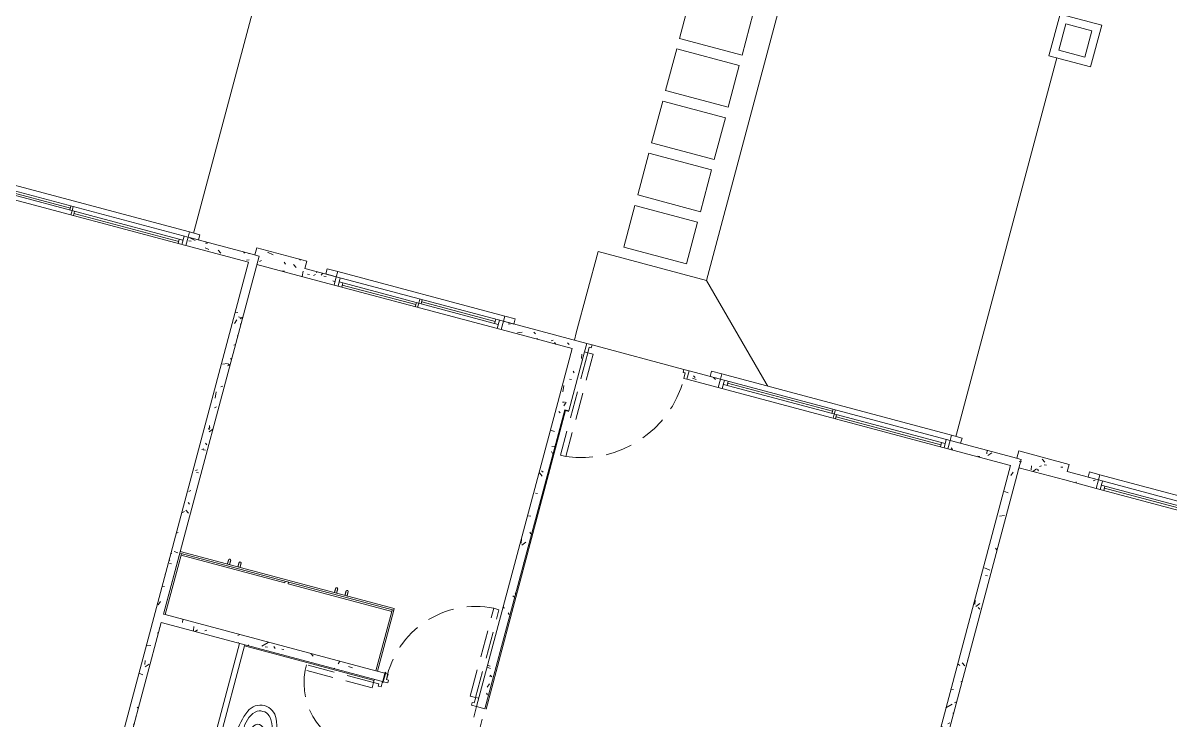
# Model space of a CAD drawing. Header units: metres. Extents: x 689715 to 690980, y 1005284 to 1006835.
# Drawn here: x 690799.91 to 690810.53, y 1005631.98 to 1005638.43 of the extents above; entities that cross this region are included whole.
import ezdxf

# ---------------------------------------------------------------- set-up
doc = ezdxf.new("R2010")
doc.units = ezdxf.units.M
for name, pattern in [('HIDDEN', [0.375, 0.25, -0.125]), ('Overhead', [0.003969, 0.002381, -0.001587]), ('PHANTOM', [2.5, 1.25, -0.25, 0.25, -0.25, 0.25, -0.25])]:
    doc.linetypes.add(name, pattern=pattern)
doc.layers.add('0_HUELLAS CASAS CASTILLA', color=1, linetype='Continuous')
doc.layers.add('0_NUMERO DE LOTE FASE V', color=3, linetype='Continuous')
for name, color, linetype, lineweight in [('Aparatos sanitarios', 8, 'Continuous', 13), ('Líneas ocultas', 7, 'HIDDEN', 13), ('Medium Lines', 10, 'Continuous', 18), ('Modelos genéricos', 7, 'Continuous', 13), ('Muebles de obra', 8, 'Continuous', 13), ('Muros', 7, 'Continuous', 13), ('Overhead', 7, 'Overhead', 13), ('Patrón de corte', 7, 'Continuous', 13), ('Pilares estructurales', 7, 'Continuous', 25), ('Plan Swing', 7, 'HIDDEN', 13), ('Puertas', 7, 'Continuous', 13), ('Suelos', 7, 'Continuous', 9), ('Ventanas', 7, 'Continuous', 13)]:
    doc.layers.add(name, color=color, linetype=linetype, lineweight=lineweight)
pattern_1 = [(50, (0, -2e-10), (0.4377585, -0.0383603), [0.046, -0.503]), (355, (0, -2e-10), (-0.0843952, 0.4580987), [0.037, -0.402]), (100.451, (0.036, -0.003), (0.3526759, 0.4199401), [0.039, -0.427]), (46.184, (0, 0.122), (0.650631, -0.1004215), [0.069, -0.754]), (96.636, (0.054, 0.114), (0.5701916, 0.593871), [0.058, -0.641]), (351.184, (0, 0.122), (0.569722, 0.5936975), [0.055, -0.604]), (21, (0.061, 0.091), (0.3642747, -0.2457802), [0.046, -0.503]), (326, (0.061, 0.091), (0.148277, 0.4415778), [0.037, -0.402]), (71.451, (0.091, 0.071), (0.5120483, 0.1963072), [0.039, -0.427]), (37.5, (0, -2e-10), (0.0073758, 0.20229335), [0.02, -0.377, 0.02, -0.388, -0.404]), (37.5, (0, -2e-10), (0.0073758, 0.20229335), [-0.806, 0.02, -0.384]), (7.5, (0, -2e-10), (0.16005034, 0.2399435), [0.02, -0.213, 0.02, -0.368, -0.154]), (7.5, (0, -2e-10), (0.16005034, 0.2399435), [-0.621, 0.02, -0.134]), (327.5, (-0.136, -2e-10), (0.32541622, -0.01404568), [0.02, -0.132, 0.02, -0.455, -0.631]), (327.5, (-0.136, -2e-10), (0.32541622, -0.01404568), [-0.628, 0.02, -0.611]), (317.5, (-0.197, -2e-10), (0.3554815, 0.0608186), [0.02, -0.178, 0.02, -0.296, -0.448]), (317.5, (-0.197, -2e-10), (0.3554815, 0.0608186), [-0.514, 0.02, -0.428])]

# ---------------------------------------------------------------- blocks, each defined once
blk = doc.blocks.new('M_Opening-Door - 1_20 x 2_21 m-892349-PLANO CLAVE _8 CASAS EN HILERA_ - Dependent 1')
at = {"layer": 'Medium Lines', "color": 53}
for p, q in [((-0.608, 0.04), (-0.608, -0.04)), ((0.592, -0.04), (0.592, 0.04))]:
    blk.add_line(p, q, dxfattribs=at)
at = {"layer": 'Overhead', "color": 253}
for p, q in [((0.592, 0.04), (-0.608, 0.04)), ((-0.608, -0.04), (0.592, -0.04))]:
    blk.add_line(p, q, dxfattribs=at)
blk = doc.blocks.new('Window-Sliding - VENTANA DE 2_20 X 1_20-1540986-PLANO CLAVE _8 CASAS EN HILERA_ - Dependent 1')
at = {"layer": 'Ventanas', "color": 253}
for p, q in [((1.1, 0.04), (-1.1, 0.04)), ((-1.1, 0.04), (-1.1, -0.04)), ((-1.1, 0.04), (1.1, 0.04)), ((-1.062, -0.04), (-1.062, 0.04)), ((-1.062, 0.04), (-1.062, -0.04)), ((1.062, 0), (-1.062, 0)), ((-1.027, 0.04), (-1.027, 0)), ((-0.022, 0.02), (-1.027, 0.02)), ((-0.022, 0.04), (-0.022, 0)), ((0, 0), (0, 0.04)), ((0, 0), (0, -0.04)), ((0.023, -0.04), (0.023, 0)), ((1.027, -0.04), (1.027, 0)), ((1.062, 0.04), (1.062, -0.04)), ((1.1, -0.04), (1.1, 0.04)), ((-1.1, -0.04), (1.1, -0.04)), ((-1.1, -0.04), (1.1, -0.04)), ((-1.1, -0.04), (1.1, -0.04)), ((0.023, -0.02), (1.027, -0.02))]:
    blk.add_line(p, q, dxfattribs=at)
blk = doc.blocks.new('Window-Sliding - VENTANA DE 1_60 X 1_20-1540950-PLANO CLAVE _8 CASAS EN HILERA_ - Dependent 1')
at = {"layer": 'Ventanas', "color": 253}
for p, q in [((-0.8, -0.04), (-0.8, 0.04)), ((-0.8, 0.04), (0.8, 0.04)), ((-0.8, 0.04), (0.8, 0.04)), ((-0.8, 0.04), (0.8, 0.04)), ((-0.762, 0.04), (-0.762, -0.04)), ((-0.762, -0.04), (-0.762, 0.04)), ((0, 0), (0, 0.04)), ((0.023, 0.04), (0.023, 0)), ((0.023, 0.02), (0.727, 0.02)), ((0.727, 0.04), (0.727, 0)), ((0.762, -0.04), (0.762, 0.04)), ((0.8, 0.04), (0.8, -0.04)), ((0.8, -0.04), (-0.8, -0.04)), ((-0.8, -0.04), (0.8, -0.04)), ((0.762, 0), (-0.762, 0)), ((-0.727, -0.04), (-0.727, 0)), ((-0.022, -0.02), (-0.727, -0.02)), ((-0.022, -0.04), (-0.022, 0)), ((0, 0), (0, -0.04))]:
    blk.add_line(p, q, dxfattribs=at)
blk = doc.blocks.new('M_MOLDURA SENCILLA PARA VENTANAS - 2_20x1_20-1429797-PLANO CLAVE _8 CASAS EN HILERA_ - Dependent 1')
at = {"layer": 'Modelos genéricos', "color": 9, "lineweight": 9}
for p, q in [((-0.975, 0.09), (-1.075, 0.09)), ((-1.075, 0.09), (-1.075, 0.04)), ((-1.075, 0.04), (-0.975, 0.04)), ((-0.975, 0.04), (-0.975, 0.09)), ((1.325, 0.09), (1.225, 0.09)), ((1.225, 0.09), (1.225, 0.04)), ((1.225, 0.04), (1.325, 0.04)), ((1.325, 0.04), (1.325, 0.09))]:
    blk.add_line(p, q, dxfattribs=at)
at = {"layer": 'Modelos genéricos', "color": 253}
blk.add_line((-0.975, 0.09), (1.225, 0.09), dxfattribs=at)
blk = doc.blocks.new('M_MOLDURA SENCILLA PARA VENTANAS - 1_20x1_60-V5-PLANO CLAVE _8 CASAS EN HILERA_ - Dependent 1')
at = {"layer": 'Modelos genéricos', "color": 9, "lineweight": 9}
for p, q in [((-0.675, 0.09), (-0.775, 0.09)), ((-0.775, 0.09), (-0.775, 0.04)), ((-0.775, 0.04), (-0.675, 0.04)), ((-0.675, 0.04), (-0.675, 0.09)), ((1.025, 0.09), (0.925, 0.09)), ((0.925, 0.09), (0.925, 0.04)), ((0.925, 0.04), (1.025, 0.04)), ((1.025, 0.04), (1.025, 0.09))]:
    blk.add_line(p, q, dxfattribs=at)
at = {"layer": 'Modelos genéricos', "color": 253}
blk.add_line((-0.675, 0.09), (0.925, 0.09), dxfattribs=at)
blk = doc.blocks.new('M_SINGLE DOOR_PRINCIPAL - _98 x 2_18-1543017-PLANO CLAVE _8 CASAS EN HILERA_ - Dependent 1')
at = {"layer": 'Plan Swing', "color": 253}
for p, q in [((0.409, 0.04), (0.409, 1.02)), ((0.46, 1.02), (0.409, 1.02)), ((0.46, 0.04), (0.46, 1.02)), ((0.46, 0.04), (0.409, 0.04))]:
    blk.add_line(p, q, dxfattribs=at)
blk.add_arc((0.52, 0.0448), 0.98149, 96.493646, 180, dxfattribs=at)
at = {"layer": 'Puertas', "color": 9, "lineweight": 9}
for p, q in [((-0.46, 0.04), (-0.49, 0.04)), ((-0.46, -0.01225), (-0.46, 0.04)), ((0.49, 0.04), (0.46, 0.04)), ((0.46, 0.04), (0.46, -0.01225)), ((-0.49, -0.04), (-0.44, -0.04)), ((-0.44, -0.01225), (-0.46, -0.01225)), ((-0.44, -0.04), (-0.44, -0.01225)), ((0.46, -0.01225), (0.44, -0.01225)), ((0.44, -0.01225), (0.44, -0.04)), ((0.44, -0.04), (0.49, -0.04))]:
    blk.add_line(p, q, dxfattribs=at)
at = {"layer": 'Puertas', "color": 253}
for p, q in [((-0.46, -0.01225), (-0.46, -0.011)), ((-0.455, -0.011), (-0.46, -0.011)), ((-0.455, -0.011), (-0.46, -0.011)), ((-0.46, -0.01225), (-0.455, -0.01225)), ((-0.455, -0.011), (-0.455, -0.01225)), ((-0.455, -0.011), (-0.455, -0.01225))]:
    blk.add_line(p, q, dxfattribs=at)
blk = doc.blocks.new('PV_PUERTA SENCILLA - _70 x 2_18-1542281-PLANO CLAVE _8 CASAS EN HILERA_ - Dependent 1')
at = {"layer": 'Líneas ocultas', "color": 253}
for p, q in [((0.268, 0.04), (0.268, 0.68)), ((0.319, 0.68), (0.268, 0.68)), ((0.319, 0.04), (0.319, 0.68)), ((0.319, 0.04), (0.268, 0.04))]:
    blk.add_line(p, q, dxfattribs=at)
blk.add_arc((0.319, 0.04), 0.642, 94.5561, 184.5561, dxfattribs=at)
at = {"layer": 'Puertas', "color": 253}
for p, q in [((-0.35, -0.05), (-0.35, 0.05)), ((-0.345, 0.05), (-0.35, 0.05)), ((-0.345, 0.05), (-0.345, -0.05)), ((-0.35, -0.05), (-0.345, -0.05))]:
    blk.add_line(p, q, dxfattribs=at)
at = {"layer": 'Puertas', "color": 9, "lineweight": 9}
for p, q in [((-0.32, 0.04), (-0.345, 0.04)), ((-0.32, -0.012), (-0.32, 0.04)), ((0.35, 0.04), (0.32, 0.04)), ((0.32, 0.04), (0.32, -0.012)), ((-0.345, -0.04), (-0.3, -0.04)), ((-0.3, -0.012), (-0.32, -0.012)), ((-0.3, -0.04), (-0.3, -0.012)), ((0.32, -0.012), (0.3, -0.012)), ((0.3, -0.012), (0.3, -0.04)), ((0.3, -0.04), (0.35, -0.04))]:
    blk.add_line(p, q, dxfattribs=at)
blk = doc.blocks.new('PV_PUERTA SENCILLA - _90 x 2_17-1542279-PLANO CLAVE _8 CASAS EN HILERA_ - Dependent 1')
at = {"layer": 'Líneas ocultas', "color": 253}
for p, q in [((0.368, 0.04), (0.368, 0.88)), ((0.419, 0.88), (0.368, 0.88)), ((0.419, 0.04), (0.419, 0.88)), ((0.419, 0.04), (0.368, 0.04))]:
    blk.add_line(p, q, dxfattribs=at)
blk.add_arc((0.419, 0.04), 0.842, 93.4744, 183.4744, dxfattribs=at)
at = {"layer": 'Puertas', "color": 253}
for p, q in [((-0.45, -0.05), (-0.45, 0.05)), ((-0.445, 0.05), (-0.45, 0.05)), ((-0.445, 0.05), (-0.445, -0.05)), ((-0.45, -0.05), (-0.445, -0.05))]:
    blk.add_line(p, q, dxfattribs=at)
at = {"layer": 'Puertas', "color": 9, "lineweight": 9}
for p, q in [((-0.42, 0.04), (-0.445, 0.04)), ((-0.42, -0.012), (-0.42, 0.04)), ((0.45, 0.04), (0.42, 0.04)), ((0.42, 0.04), (0.42, -0.012)), ((-0.445, -0.04), (-0.4, -0.04)), ((-0.4, -0.012), (-0.42, -0.012)), ((-0.4, -0.04), (-0.4, -0.012)), ((0.42, -0.012), (0.4, -0.012)), ((0.4, -0.012), (0.4, -0.04)), ((0.4, -0.04), (0.45, -0.04))]:
    blk.add_line(p, q, dxfattribs=at)
blk = doc.blocks.new('PV_CLOSET - CLOSET DE 2_05-1883165-PLANO CLAVE _8 CASAS EN HILERA_ - Dependent 1')
at = {"layer": 'Muebles de obra'}
for p, q in [((-1.025, 0.6), (1.025, 0.6)), ((-1.025, 0.585), (-1.025, 0.6)), ((-1.025, 0), (-1.025, 0.585)), ((1.025, 0.585), (-1.025, 0.585)), ((-1.009, 0.585), (-1.009, 0.569)), ((-0.016, 0.569), (-1.009, 0.569)), ((-1.009, 0.569), (-1.009, 0)), ((-0.016, 0.569), (-0.016, 0.585)), ((0.016, 0.569), (0.016, 0.585)), ((1.009, 0.569), (0.016, 0.569)), ((1.009, 0.585), (1.009, 0.569)), ((1.009, 0), (1.009, 0.569)), ((1.025, 0.6), (1.025, 0.585)), ((1.025, 0.585), (1.025, 0)), ((-1.009, 0), (1.009, 0))]:
    blk.add_line(p, q, dxfattribs=at)
at = {"layer": 'Muebles de obra', "flags": 128}
for points in [[(-0.573, 0.64), (-0.573, 0.64), (-0.572, 0.641), (-0.572, 0.641), (-0.572, 0.642), (-0.572, 0.642), (-0.572, 0.642), (-0.572, 0.643), (-0.572, 0.643), (-0.572, 0.644), (-0.572, 0.644), (-0.572, 0.644), (-0.571, 0.645), (-0.571, 0.645), (-0.571, 0.645), (-0.571, 0.646), (-0.571, 0.646), (-0.57, 0.646), (-0.57, 0.647), (-0.57, 0.647), (-0.569, 0.647), (-0.569, 0.647)], [(-0.573, 0.64), (-0.573, 0.64), (-0.573, 0.64), (-0.573, 0.64), (-0.573, 0.639), (-0.573, 0.639), (-0.573, 0.639), (-0.573, 0.638), (-0.573, 0.638), (-0.573, 0.637), (-0.573, 0.637), (-0.573, 0.636), (-0.573, 0.635), (-0.573, 0.635), (-0.573, 0.634), (-0.573, 0.633), (-0.573, 0.632), (-0.573, 0.631), (-0.573, 0.63), (-0.573, 0.629), (-0.573, 0.628), (-0.573, 0.627), (-0.573, 0.625), (-0.573, 0.624), (-0.573, 0.623), (-0.573, 0.622), (-0.573, 0.62), (-0.573, 0.619), (-0.573, 0.617), (-0.573, 0.616), (-0.573, 0.614), (-0.573, 0.613), (-0.573, 0.611), (-0.573, 0.61), (-0.573, 0.608), (-0.573, 0.607), (-0.573, 0.605), (-0.573, 0.604), (-0.573, 0.602), (-0.573, 0.6), (-0.573, 0.6)], [(-0.573, 0.636), (-0.573, 0.637), (-0.573, 0.637), (-0.573, 0.638), (-0.573, 0.638), (-0.573, 0.639), (-0.573, 0.639), (-0.573, 0.639), (-0.573, 0.64), (-0.573, 0.64), (-0.573, 0.64), (-0.573, 0.64)], [(-0.568, 0.649), (-0.567, 0.649), (-0.567, 0.649), (-0.566, 0.649), (-0.566, 0.649), (-0.566, 0.649), (-0.565, 0.65), (-0.565, 0.65), (-0.565, 0.65), (-0.564, 0.65), (-0.564, 0.65), (-0.563, 0.65), (-0.563, 0.65), (-0.563, 0.65), (-0.562, 0.65), (-0.562, 0.65), (-0.561, 0.65), (-0.561, 0.65), (-0.561, 0.65), (-0.56, 0.65), (-0.56, 0.65), (-0.559, 0.65), (-0.559, 0.649), (-0.559, 0.649), (-0.558, 0.649), (-0.558, 0.649), (-0.558, 0.649), (-0.557, 0.649), (-0.557, 0.648), (-0.557, 0.648), (-0.556, 0.648), (-0.556, 0.648), (-0.556, 0.647), (-0.555, 0.647), (-0.555, 0.647), (-0.555, 0.646), (-0.555, 0.646), (-0.554, 0.646), (-0.554, 0.645), (-0.554, 0.645), (-0.554, 0.645), (-0.554, 0.644), (-0.553, 0.644), (-0.553, 0.644), (-0.553, 0.643), (-0.553, 0.643), (-0.553, 0.643), (-0.553, 0.642), (-0.553, 0.642), (-0.553, 0.641), (-0.553, 0.641), (-0.553, 0.641), (-0.553, 0.64), (-0.553, 0.64)], [(-0.553, 0.6), (-0.553, 0.602), (-0.553, 0.603), (-0.553, 0.605), (-0.553, 0.606), (-0.553, 0.608), (-0.553, 0.61), (-0.553, 0.611), (-0.553, 0.613), (-0.553, 0.614), (-0.553, 0.616), (-0.553, 0.617), (-0.553, 0.618), (-0.553, 0.62), (-0.553, 0.621), (-0.553, 0.623), (-0.553, 0.624), (-0.553, 0.625), (-0.553, 0.626), (-0.553, 0.628), (-0.553, 0.629), (-0.553, 0.63), (-0.553, 0.631), (-0.553, 0.632), (-0.553, 0.633), (-0.553, 0.634), (-0.553, 0.634), (-0.553, 0.635), (-0.553, 0.636), (-0.553, 0.637), (-0.553, 0.637), (-0.553, 0.638), (-0.553, 0.638), (-0.553, 0.639), (-0.553, 0.639), (-0.553, 0.639), (-0.553, 0.64), (-0.553, 0.64), (-0.553, 0.64), (-0.553, 0.64)], [(-0.553, 0.64), (-0.553, 0.64), (-0.553, 0.64), (-0.553, 0.64), (-0.553, 0.639), (-0.553, 0.639), (-0.553, 0.639), (-0.553, 0.638), (-0.553, 0.638)], [(-0.473, 0.64), (-0.473, 0.64), (-0.472, 0.641), (-0.472, 0.641), (-0.472, 0.642), (-0.472, 0.642), (-0.472, 0.642), (-0.472, 0.643), (-0.472, 0.643), (-0.472, 0.644), (-0.472, 0.644), (-0.472, 0.644), (-0.471, 0.645), (-0.471, 0.645), (-0.471, 0.645), (-0.471, 0.646), (-0.471, 0.646), (-0.47, 0.646), (-0.47, 0.647), (-0.47, 0.647), (-0.469, 0.647), (-0.469, 0.647), (-0.469, 0.648), (-0.469, 0.648), (-0.468, 0.648), (-0.468, 0.648), (-0.468, 0.649), (-0.467, 0.649), (-0.467, 0.649), (-0.466, 0.649), (-0.466, 0.649), (-0.466, 0.649), (-0.465, 0.65), (-0.465, 0.65), (-0.465, 0.65), (-0.464, 0.65), (-0.464, 0.65), (-0.463, 0.65), (-0.463, 0.65), (-0.463, 0.65), (-0.462, 0.65), (-0.462, 0.65), (-0.461, 0.65), (-0.461, 0.65), (-0.461, 0.65), (-0.46, 0.65), (-0.46, 0.65), (-0.459, 0.65), (-0.459, 0.649), (-0.459, 0.649), (-0.458, 0.649), (-0.458, 0.649), (-0.458, 0.649)], [(-0.473, 0.64), (-0.473, 0.64), (-0.473, 0.64), (-0.473, 0.64), (-0.473, 0.639), (-0.473, 0.639), (-0.473, 0.639), (-0.473, 0.638), (-0.473, 0.638), (-0.473, 0.637), (-0.473, 0.637), (-0.473, 0.636), (-0.473, 0.635), (-0.473, 0.635), (-0.473, 0.634), (-0.473, 0.633), (-0.473, 0.632), (-0.473, 0.631), (-0.473, 0.63), (-0.473, 0.629), (-0.473, 0.628), (-0.473, 0.627), (-0.473, 0.625), (-0.473, 0.624), (-0.473, 0.623), (-0.473, 0.622), (-0.473, 0.62), (-0.473, 0.619), (-0.473, 0.617), (-0.473, 0.616), (-0.473, 0.614), (-0.473, 0.613), (-0.473, 0.611), (-0.473, 0.61), (-0.473, 0.608), (-0.473, 0.607), (-0.473, 0.605), (-0.473, 0.604), (-0.473, 0.602), (-0.473, 0.6), (-0.473, 0.6)], [(-0.473, 0.638), (-0.473, 0.639), (-0.473, 0.639), (-0.473, 0.639), (-0.473, 0.64), (-0.473, 0.64), (-0.473, 0.64), (-0.473, 0.64)], [(-0.456, 0.648), (-0.456, 0.647), (-0.455, 0.647), (-0.455, 0.647), (-0.455, 0.646), (-0.455, 0.646), (-0.454, 0.646), (-0.454, 0.645), (-0.454, 0.645), (-0.454, 0.645), (-0.454, 0.644), (-0.453, 0.644), (-0.453, 0.644), (-0.453, 0.643), (-0.453, 0.643), (-0.453, 0.643), (-0.453, 0.642), (-0.453, 0.642), (-0.453, 0.641), (-0.453, 0.641), (-0.453, 0.641), (-0.453, 0.64), (-0.453, 0.64)], [(-0.453, 0.6), (-0.453, 0.602), (-0.453, 0.603), (-0.453, 0.605), (-0.453, 0.606), (-0.453, 0.608), (-0.453, 0.61), (-0.453, 0.611), (-0.453, 0.613), (-0.453, 0.614), (-0.453, 0.616), (-0.453, 0.617), (-0.453, 0.618), (-0.453, 0.62), (-0.453, 0.621), (-0.453, 0.623), (-0.453, 0.624), (-0.453, 0.625), (-0.453, 0.626), (-0.453, 0.628), (-0.453, 0.629), (-0.453, 0.63), (-0.453, 0.631), (-0.453, 0.632), (-0.453, 0.633), (-0.453, 0.634), (-0.453, 0.634), (-0.453, 0.635), (-0.453, 0.636), (-0.453, 0.637), (-0.453, 0.637), (-0.453, 0.638), (-0.453, 0.638), (-0.453, 0.639), (-0.453, 0.639), (-0.453, 0.639), (-0.453, 0.64), (-0.453, 0.64), (-0.453, 0.64), (-0.453, 0.64)], [(-0.453, 0.64), (-0.453, 0.64), (-0.453, 0.64), (-0.453, 0.64), (-0.453, 0.639), (-0.453, 0.639), (-0.453, 0.639), (-0.453, 0.638), (-0.453, 0.638), (-0.453, 0.637), (-0.453, 0.637), (-0.453, 0.636)], [(0.452, 0.64), (0.452, 0.64), (0.453, 0.641), (0.453, 0.641), (0.453, 0.642), (0.453, 0.642), (0.453, 0.642), (0.453, 0.643), (0.453, 0.643), (0.453, 0.644), (0.453, 0.644), (0.453, 0.644), (0.454, 0.645), (0.454, 0.645), (0.454, 0.645), (0.454, 0.646), (0.454, 0.646), (0.455, 0.646), (0.455, 0.647), (0.455, 0.647), (0.456, 0.647), (0.456, 0.647), (0.456, 0.648), (0.456, 0.648), (0.457, 0.648), (0.457, 0.648), (0.457, 0.649), (0.458, 0.649), (0.458, 0.649), (0.459, 0.649), (0.459, 0.649), (0.459, 0.649), (0.46, 0.65), (0.46, 0.65), (0.46, 0.65), (0.461, 0.65), (0.461, 0.65), (0.462, 0.65), (0.462, 0.65), (0.462, 0.65), (0.463, 0.65), (0.463, 0.65), (0.464, 0.65), (0.464, 0.65), (0.464, 0.65), (0.465, 0.65), (0.465, 0.65), (0.466, 0.65), (0.466, 0.649), (0.466, 0.649), (0.467, 0.649), (0.467, 0.649), (0.467, 0.649)], [(0.452, 0.64), (0.452, 0.64), (0.452, 0.64), (0.452, 0.64), (0.452, 0.639), (0.452, 0.639), (0.452, 0.639), (0.452, 0.638), (0.452, 0.638), (0.452, 0.637), (0.452, 0.637), (0.452, 0.636), (0.452, 0.635), (0.452, 0.635), (0.452, 0.634), (0.452, 0.633), (0.452, 0.632), (0.452, 0.631), (0.452, 0.63), (0.452, 0.629), (0.452, 0.628), (0.452, 0.627), (0.452, 0.625), (0.452, 0.624), (0.452, 0.623), (0.452, 0.622), (0.452, 0.62), (0.452, 0.619), (0.452, 0.617), (0.452, 0.616), (0.452, 0.614), (0.452, 0.613), (0.452, 0.611), (0.452, 0.61), (0.452, 0.608), (0.452, 0.607), (0.452, 0.605), (0.452, 0.604), (0.452, 0.602), (0.452, 0.6), (0.452, 0.6)], [(0.452, 0.638), (0.452, 0.639), (0.452, 0.639), (0.452, 0.639), (0.452, 0.64), (0.452, 0.64), (0.452, 0.64), (0.452, 0.64)], [(0.469, 0.648), (0.469, 0.647), (0.47, 0.647), (0.47, 0.647), (0.47, 0.646), (0.47, 0.646), (0.471, 0.646), (0.471, 0.645), (0.471, 0.645), (0.471, 0.645), (0.471, 0.644), (0.472, 0.644), (0.472, 0.644), (0.472, 0.643), (0.472, 0.643), (0.472, 0.643), (0.472, 0.642), (0.472, 0.642), (0.472, 0.641), (0.472, 0.641), (0.472, 0.641), (0.472, 0.64), (0.472, 0.64)], [(0.472, 0.6), (0.472, 0.602), (0.472, 0.603), (0.472, 0.605), (0.472, 0.606), (0.472, 0.608), (0.472, 0.61), (0.472, 0.611), (0.472, 0.613), (0.472, 0.614), (0.472, 0.616), (0.472, 0.617), (0.472, 0.618), (0.472, 0.62), (0.472, 0.621), (0.472, 0.623), (0.472, 0.624), (0.472, 0.625), (0.472, 0.626), (0.472, 0.628), (0.472, 0.629), (0.472, 0.63), (0.472, 0.631), (0.472, 0.632), (0.472, 0.633), (0.472, 0.634), (0.472, 0.634), (0.472, 0.635), (0.472, 0.636), (0.472, 0.637), (0.472, 0.637), (0.472, 0.638), (0.472, 0.638), (0.472, 0.639), (0.472, 0.639), (0.472, 0.639), (0.472, 0.64), (0.472, 0.64), (0.472, 0.64), (0.472, 0.64)], [(0.472, 0.64), (0.472, 0.64), (0.472, 0.64), (0.472, 0.64), (0.472, 0.639), (0.472, 0.639), (0.472, 0.639), (0.472, 0.638), (0.472, 0.638), (0.472, 0.637), (0.472, 0.637), (0.472, 0.636)], [(0.552, 0.64), (0.552, 0.64), (0.553, 0.641), (0.553, 0.641), (0.553, 0.642), (0.553, 0.642), (0.553, 0.642), (0.553, 0.643), (0.553, 0.643), (0.553, 0.644), (0.553, 0.644), (0.553, 0.644), (0.554, 0.645), (0.554, 0.645), (0.554, 0.645), (0.554, 0.646), (0.554, 0.646), (0.555, 0.646), (0.555, 0.647), (0.555, 0.647), (0.556, 0.647), (0.556, 0.647)], [(0.552, 0.64), (0.552, 0.64), (0.552, 0.64), (0.552, 0.64), (0.552, 0.639), (0.552, 0.639), (0.552, 0.639), (0.552, 0.638), (0.552, 0.638), (0.552, 0.637), (0.552, 0.637), (0.552, 0.636), (0.552, 0.635), (0.552, 0.635), (0.552, 0.634), (0.552, 0.633), (0.552, 0.632), (0.552, 0.631), (0.552, 0.63), (0.552, 0.629), (0.552, 0.628), (0.552, 0.627), (0.552, 0.625), (0.552, 0.624), (0.552, 0.623), (0.552, 0.622), (0.552, 0.62), (0.552, 0.619), (0.552, 0.617), (0.552, 0.616), (0.552, 0.614), (0.552, 0.613), (0.552, 0.611), (0.552, 0.61), (0.552, 0.608), (0.552, 0.607), (0.552, 0.605), (0.552, 0.604), (0.552, 0.602), (0.552, 0.6), (0.552, 0.6)], [(0.552, 0.636), (0.552, 0.637), (0.552, 0.637), (0.552, 0.638), (0.552, 0.638), (0.552, 0.639), (0.552, 0.639), (0.552, 0.639), (0.552, 0.64), (0.552, 0.64), (0.552, 0.64), (0.552, 0.64)], [(0.557, 0.649), (0.558, 0.649), (0.558, 0.649), (0.559, 0.649), (0.559, 0.649), (0.559, 0.649), (0.56, 0.65), (0.56, 0.65), (0.56, 0.65), (0.561, 0.65), (0.561, 0.65), (0.562, 0.65), (0.562, 0.65), (0.562, 0.65), (0.563, 0.65), (0.563, 0.65), (0.564, 0.65), (0.564, 0.65), (0.564, 0.65), (0.565, 0.65), (0.565, 0.65), (0.566, 0.65), (0.566, 0.649), (0.566, 0.649), (0.567, 0.649), (0.567, 0.649), (0.567, 0.649), (0.568, 0.649), (0.568, 0.648), (0.568, 0.648), (0.569, 0.648), (0.569, 0.648), (0.569, 0.647), (0.57, 0.647), (0.57, 0.647), (0.57, 0.646), (0.57, 0.646), (0.571, 0.646), (0.571, 0.645), (0.571, 0.645), (0.571, 0.645), (0.571, 0.644), (0.572, 0.644), (0.572, 0.644), (0.572, 0.643), (0.572, 0.643), (0.572, 0.643), (0.572, 0.642), (0.572, 0.642), (0.572, 0.641), (0.572, 0.641), (0.572, 0.641), (0.572, 0.64), (0.572, 0.64)], [(0.572, 0.6), (0.572, 0.602), (0.572, 0.603), (0.572, 0.605), (0.572, 0.606), (0.572, 0.608), (0.572, 0.61), (0.572, 0.611), (0.572, 0.613), (0.572, 0.614), (0.572, 0.616), (0.572, 0.617), (0.572, 0.618), (0.572, 0.62), (0.572, 0.621), (0.572, 0.623), (0.572, 0.624), (0.572, 0.625), (0.572, 0.626), (0.572, 0.628), (0.572, 0.629), (0.572, 0.63), (0.572, 0.631), (0.572, 0.632), (0.572, 0.633), (0.572, 0.634), (0.572, 0.634), (0.572, 0.635), (0.572, 0.636), (0.572, 0.637), (0.572, 0.637), (0.572, 0.638), (0.572, 0.638), (0.572, 0.639), (0.572, 0.639), (0.572, 0.639), (0.572, 0.64), (0.572, 0.64), (0.572, 0.64), (0.572, 0.64)], [(0.572, 0.64), (0.572, 0.64), (0.572, 0.64), (0.572, 0.64), (0.572, 0.639), (0.572, 0.639), (0.572, 0.639), (0.572, 0.638), (0.572, 0.638)]]:
    blk.add_lwpolyline(points, dxfattribs=at)
blk = doc.blocks.new('M_Concrete-Rectangular-Column - _25x_25-V7-PLANO CLAVE _8 CASAS EN HILERA_ - Dependent 1')
at = {"layer": 'Pilares estructurales', "lineweight": 13}
h = blk.add_hatch(dxfattribs=at)
h.set_pattern_fill('CONCRETE', color=256, style=0, pattern_type=2)
h.set_pattern_definition([(50, (-7.957, -75.643), (1.45702, -0.127348), [0.152, -1.676]), (355, (-7.957, -75.643), (-0.281865, 1.528382), [0.122, -1.341]), (100.451, (-7.835, -75.653), (1.175465, 1.400456), [0.13, -1.425]), (46.184, (-7.957, -75.236), (2.16904, -0.336383), [0.229, -2.515]), (96.636, (-7.776, -75.264), (1.898945, 1.97971), [0.194, -2.137]), (351.184, (-7.957, -75.236), (1.898795, 1.97937), [0.183, -2.012]), (21, (-7.754, -75.338), (1.212599, -0.817759), [0.152, -1.676]), (326, (-7.754, -75.338), (0.49445, 1.473404), [0.122, -1.341]), (71.451, (-7.653, -75.406), (1.70704, 0.65499), [0.13, -1.425]), (37.5, (-7.957, -75.643), (0.024162, 0.6765066), [0.067, -1.258, 0.067, -1.294, -1.346]), (37.5, (-7.957, -75.643), (0.024162, 0.6765066), [-2.686, 0.067, -1.279]), (7.5, (-7.957, -75.643), (0.534936, 0.801682), [0.067, -0.709, 0.067, -1.227, -0.513]), (7.5, (-7.957, -75.643), (0.534936, 0.801682), [-2.071, 0.067, -0.446]), (327.5, (-8.41, -75.643), (1.0842356, -0.0457194), [0.067, -0.441, 0.067, -1.518, -2.103]), (327.5, (-8.41, -75.643), (1.0842356, -0.0457194), [-2.093, 0.067, -2.036]), (317.5, (-8.613, -75.643), (1.185122, 0.203916), [0.067, -0.593, 0.067, -0.986, -1.494]), (317.5, (-8.613, -75.643), (1.185122, 0.203916), [-1.713, 0.067, -1.426])])
h.paths.add_polyline_path([(0.125, -0.125), (0.125, 0.125), (-0.125, 0.125), (-0.125, -0.125)], flags=0)
blk = doc.blocks.new('MOLDURA COLUMNA - 0_40x_40-1533038-PLANO CLAVE _8 CASAS EN HILERA_ - Dependent 1')
at = {"layer": 'Modelos genéricos', "color": 253}
for p, q in [((0.2, 0.2), (-0.2, 0.2)), ((-0.2, 0.2), (-0.2, -0.2)), ((-0.125, -0.125), (-0.125, 0.125)), ((-0.125, 0.125), (0.125, 0.125)), ((0.125, 0.125), (0.125, -0.125)), ((0.2, -0.2), (0.2, 0.2)), ((-0.2, -0.2), (0.2, -0.2)), ((0.125, -0.125), (-0.125, -0.125))]:
    blk.add_line(p, q, dxfattribs=at)
blk = doc.blocks.new('INODORO - CORONA SENSACION-1889802-PLANO CLAVE _8 CASAS EN HILERA_ - Dependent 1')
at = {"layer": 'Aparatos sanitarios', "color": 254}
for p, q in [((0.082, 0.491), (0.094, 0.478)), ((0.094, 0.478), (0.156, 0.478)), ((0.156, 0.478), (0.168, 0.491)), ((0.284, 0.16), (0.269, 0.16)), ((0.269, 0.16), (0.269, 0.06)), ((0.284, 0.06), (0.284, 0.16)), ((-0.022, 0.06), (-0.022, 0.069)), ((-0.022, 0.06), (-0.022, 0.069)), ((0.272, 0.069), (0.272, 0.06)), ((0.272, 0.069), (0.272, 0.06))]:
    blk.add_line(p, q, dxfattribs=at)
for centre, radius, start, end in [((0.126, 0.613), 0.15, 90.5311, 156.2031), ((0.126, 0.613), 0.15, 90.5311, 156.2031), ((0.124, 0.613), 0.15, 23.7969, 89.4689), ((0.124, 0.613), 0.15, 23.7969, 89.4689), ((0.5, 0.448), 0.558, 156.2031, 204.606), ((0.5, 0.448), 0.558, 156.2031, 204.6455), ((0.216, 0.53), 0.22, 135.6026, 189.0939), ((0.117, 0.627), 0.0816, 84.1645, 135.6026), ((0.133, 0.627), 0.0816, 44.3974, 95.8355), ((0.034, 0.53), 0.22, 350.9061, 44.3974), ((-0.25, 0.448), 0.558, 335.3545, 23.7969), ((-0.25, 0.448), 0.558, 335.394, 23.7969), ((0.117, 0.526), 0.05, 162.8135, 225), ((0.125, 0.524), 0.0581, 17.1829, 162.8135), ((0.133, 0.526), 0.05, 315, 17.1829), ((0.125, 0.516), 0.128, 189.0939, 270.0015), ((0.125, 0.516), 0.128, 269.9985, 317.5547), ((0.125, 0.516), 0.128, 317.5547, 350.9061), ((0.052, 0.325), 0.00783, 0, 180), ((0.052, 0.325), 0.00783, 180, 360), ((0.2, 0.325), 0.00783, 0, 180), ((0.2, 0.325), 0.00783, 180, 0), ((0.022, 0.139), 0.0825, 113.1218, 237.7255), ((0.022, 0.139), 0.0825, 113.1218, 237.7255), ((0.125, -0.102), 0.344, 66.8782, 113.1218), ((0.125, -0.102), 0.344, 112.6568, 113.1218), ((0.125, -0.102), 0.344, 66.8782, 67.3432), ((0.228, 0.139), 0.0825, 302.2745, 66.8782), ((0.228, 0.139), 0.0825, 302.2745, 66.8782), ((0.126, 0.171), 0.0209, 0, 180), ((0.126, 0.171), 0.0209, 180, 0)]:
    blk.add_arc(centre, radius, start, end, dxfattribs=at)
blk = doc.blocks.new('012-AR_CASTILLA_MODELO B_rvt-1-PLANO CLAVE _8 CASAS EN HILERA_ - Dependent 1')
at = {"layer": 'Patrón de corte'}
h = blk.add_hatch(dxfattribs=at)
h.set_pattern_fill('HORMIGÓN', color=254, style=0, pattern_type=2)
h.set_pattern_definition(pattern_1)
h.paths.add_polyline_path([(11.642, 80.163), (11.722, 80.163), (11.722, 83.028), (11.642, 83.028), (11.642, 82.044)], flags=0)
h.paths.add_polyline_path([(11.722, 84.228), (11.722, 87.698), (11.642, 87.698), (11.642, 84.228)], flags=0)
h = blk.add_hatch(dxfattribs=at)
h.set_pattern_fill('HORMIGÓN', color=254, style=0, pattern_type=2)
h.set_pattern_definition(pattern_1)
h.paths.add_polyline_path([(14.822, 79.598), (14.822, 87.698), (14.742, 87.698), (14.742, 79.598)], flags=0)
h = blk.add_hatch(dxfattribs=at)
h.set_pattern_fill('HORMIGÓN', color=254, style=0, pattern_type=2)
h.set_pattern_definition(pattern_1)
h.paths.add_polyline_path([(12.724, 82.948), (14.742, 82.948), (14.742, 83.028), (12.622, 83.028), (12.622, 82.948), (12.724, 82.948)], flags=0)
h = blk.add_hatch(dxfattribs=at)
h.set_pattern_fill('HORMIGÓN', color=254, style=0, pattern_type=2)
h.set_pattern_definition(pattern_1)
h.paths.add_polyline_path([(11.722, 79.598), (11.722, 80.163), (11.602, 80.163), (11.602, 79.598)], flags=0)
h = blk.add_hatch(dxfattribs=at)
h.set_pattern_fill('HORMIGÓN', color=254, style=0, pattern_type=2)
h.set_pattern_definition(pattern_1)
h.paths.add_polyline_path([(14.302, 79.518), (14.302, 79.598), (14.002, 79.598), (14.002, 79.518)], flags=0)
h.paths.add_polyline_path([(11.602, 79.518), (12.402, 79.518), (12.402, 79.598), (11.602, 79.598)], flags=0)
h.paths.add_polyline_path([(10.622, 79.518), (10.622, 79.598), (10.322, 79.598), (10.322, 79.518)], flags=0)
h.paths.add_polyline_path([(7.522, 79.518), (8.122, 79.518), (8.122, 79.598), (7.522, 79.598)], flags=0)
h = blk.add_hatch(dxfattribs=at)
h.set_pattern_fill('HORMIGÓN', color=254, style=0, pattern_type=2)
h.set_pattern_definition(pattern_1)
h.paths.add_polyline_path([(14.302, 79.448), (14.822, 79.448), (14.822, 79.598), (14.302, 79.598), (14.302, 79.518)], flags=0)
at = {"layer": 'Muros', "color": 253}
for p, q in [((14.822, 79.598), (14.822, 87.698)), ((14.742, 84.228), (14.742, 83.028)), ((11.632, 80.168), (11.632, 83.028)), ((11.642, 83.028), (11.642, 80.163)), ((11.722, 80.163), (11.722, 83.028)), ((14.742, 83.028), (12.622, 83.028)), ((12.702, 83.038), (13.942, 83.038)), ((13.942, 83.028), (13.942, 83.038)), ((12.622, 82.948), (12.708, 82.948)), ((14.726, 82.948), (14.742, 82.948)), ((14.742, 82.948), (14.742, 79.518)), ((11.632, 80.168), (11.602, 80.168)), ((11.602, 80.163), (11.602, 79.598)), ((11.642, 80.163), (11.602, 80.163)), ((11.722, 79.598), (11.722, 80.163)), ((8.122, 79.598), (7.522, 79.598)), ((7.522, 79.518), (8.122, 79.518)), ((10.622, 79.598), (10.322, 79.598)), ((10.322, 79.518), (10.622, 79.518)), ((10.622, 79.518), (10.622, 79.598)), ((11.602, 79.598), (11.602, 79.518)), ((11.602, 79.518), (12.402, 79.518)), ((12.402, 79.598), (11.722, 79.598)), ((14.302, 79.598), (14.002, 79.598)), ((14.002, 79.518), (14.302, 79.518)), ((14.742, 79.598), (14.302, 79.598)), ((14.302, 79.518), (14.302, 79.448)), ((14.742, 79.518), (14.822, 79.518)), ((14.783, 79.448), (14.783, 79.518)), ((14.302, 79.448), (14.783, 79.448))]:
    blk.add_line(p, q, dxfattribs=at)
at = {"layer": 'Suelos', "color": 9}
for p, q in [((13.942, 84.228), (13.942, 83.038)), ((13.992, 83.028), (13.992, 84.228)), ((10.672, 79.518), (11.552, 79.518)), ((11.722, 79.448), (11.722, 79.518)), ((8.082, 79.468), (8.082, 79.448)), ((8.082, 79.448), (8.082, 75.843)), ((9.882, 79.468), (9.902, 79.448)), ((9.902, 79.448), (10.682, 78.668)), ((11.722, 78.668), (11.722, 79.448)), ((10.682, 78.668), (11.722, 78.668)), ((10.682, 74.518), (10.682, 78.668)), ((11.502, 78.568), (10.902, 78.568)), ((10.902, 78.568), (10.902, 78.168)), ((11.502, 78.168), (11.502, 78.568)), ((10.902, 78.168), (11.502, 78.168)), ((11.502, 78.068), (10.902, 78.068)), ((10.902, 78.068), (10.902, 77.668)), ((11.502, 77.668), (11.502, 78.068)), ((10.902, 77.668), (11.502, 77.668)), ((11.502, 77.568), (10.902, 77.568)), ((10.902, 77.568), (10.902, 77.168)), ((11.502, 77.168), (11.502, 77.568)), ((10.902, 77.168), (11.502, 77.168)), ((11.502, 77.068), (10.902, 77.068)), ((10.902, 77.068), (10.902, 76.668)), ((11.502, 76.668), (11.502, 77.068)), ((10.902, 76.668), (11.502, 76.668)), ((11.502, 76.568), (10.902, 76.568)), ((10.902, 76.568), (10.902, 76.168)), ((11.502, 76.168), (11.502, 76.568))]:
    blk.add_line(p, q, dxfattribs=at)
at = {"color": 254, "lineweight": 13}
for name, p, rotation in [('M_Opening-Door - 1_20 x 2_21 m-892349-PLANO CLAVE _8 CASAS EN HILERA_ - Dependent 1', (11.682, 83.62), 270), ('INODORO - CORONA SENSACION-1889802-PLANO CLAVE _8 CASAS EN HILERA_ - Dependent 1', (13.747, 84.288), 179.9999999999999), ('PV_PUERTA SENCILLA - _70 x 2_18-1542281-PLANO CLAVE _8 CASAS EN HILERA_ - Dependent 1', (12.662, 83.378), 270), ('PV_PUERTA SENCILLA - _90 x 2_17-1542279-PLANO CLAVE _8 CASAS EN HILERA_ - Dependent 1', (12.172, 82.988), 179.9999999999999), ('PV_CLOSET - CLOSET DE 2_05-1883165-PLANO CLAVE _8 CASAS EN HILERA_ - Dependent 1', (13.717, 82.948), 179.9999999999999), ('M_MOLDURA SENCILLA PARA VENTANAS - 2_20x1_20-1429797-PLANO CLAVE _8 CASAS EN HILERA_ - Dependent 1', (9.347, 79.558), 179.9999999999999), ('Window-Sliding - VENTANA DE 2_20 X 1_20-1540986-PLANO CLAVE _8 CASAS EN HILERA_ - Dependent 1', (9.222, 79.558), 179.9999999999999), ('M_MOLDURA SENCILLA PARA VENTANAS - 1_20x1_60-V5-PLANO CLAVE _8 CASAS EN HILERA_ - Dependent 1', (13.327, 79.558), 179.9999999999999), ('Window-Sliding - VENTANA DE 1_60 X 1_20-1540950-PLANO CLAVE _8 CASAS EN HILERA_ - Dependent 1', (13.202, 79.558), 179.9999999999999)]:
    blk.add_blockref(name, p, dxfattribs=dict(at, rotation=rotation))
for name, p in [('M_SINGLE DOOR_PRINCIPAL - _98 x 2_18-1543017-PLANO CLAVE _8 CASAS EN HILERA_ - Dependent 1', (11.112, 79.558)), ('MOLDURA COLUMNA - 0_40x_40-1533038-PLANO CLAVE _8 CASAS EN HILERA_ - Dependent 1', (7.957, 75.643)), ('M_Concrete-Rectangular-Column - _25x_25-V7-PLANO CLAVE _8 CASAS EN HILERA_ - Dependent 1', (7.957, 75.643))]:
    blk.add_blockref(name, p, dxfattribs=at)
blk = doc.blocks.new('C TRANSFORMADA A B')
at = {"layer": 'Patrón de corte'}
h = blk.add_hatch(dxfattribs=at)
h.set_pattern_fill('HORMIGÓN', color=254, angle=90, style=0, pattern_type=2)
h.set_pattern_definition([(140, (365.66153, -24.78184), (0.0383603, 0.4377585), [0.046, -0.503]), (85, (365.66153, -24.78184), (-0.4580987, -0.0843952), [0.037, -0.402]), (190.451, (365.66453, -24.74584), (-0.4199401, 0.352676), [0.039, -0.427]), (136.184, (365.53953, -24.78184), (0.1004215, 0.650631), [0.069, -0.754]), (186.636, (365.54753, -24.72784), (-0.593871, 0.5701916), [0.058, -0.641]), (81.184, (365.5395, -24.78184), (-0.5936975, 0.569722), [0.055, -0.604]), (111, (365.57053, -24.72084), (0.2457802, 0.3642747), [0.046, -0.503]), (56, (365.57053, -24.72084), (-0.4415778, 0.148277), [0.037, -0.402]), (161.451, (365.59053, -24.69084), (-0.1963072, 0.5120483), [0.039, -0.427]), (127.5, (365.66153, -24.78184), (-0.20229335, 0.0073758), [0.02, -0.377, 0.02, -0.388, -0.404]), (127.5, (365.66153, -24.78184), (-0.20229335, 0.0073758), [-0.806, 0.02, -0.384]), (97.5, (365.66153, -24.78184), (-0.2399435, 0.16005034), [0.02, -0.213, 0.02, -0.368, -0.154]), (97.5, (365.66153, -24.78184), (-0.2399435, 0.16005034), [-0.621, 0.02, -0.134]), (57.5, (365.66153, -24.91784), (0.0140457, 0.32541622), [0.02, -0.132, 0.02, -0.455, -0.631]), (57.5, (365.66153, -24.91784), (0.0140457, 0.32541622), [-0.628, 0.02, -0.611]), (47.5, (365.66153, -24.97884), (-0.0608186, 0.3554815), [0.02, -0.178, 0.02, -0.296, -0.448]), (47.5, (365.66153, -24.97884), (-0.0608186, 0.3554815), [-0.514, 0.02, -0.428])])
h.paths.add_polyline_path([(286.144, -10.48), (286.064, -10.48), (286.064, -10.78), (286.144, -10.78)], flags=0)
h.paths.add_polyline_path([(286.144, -13.18), (286.144, -12.38), (286.064, -12.38), (286.064, -13.18)], flags=0)
h.paths.add_polyline_path([(286.144, -14.16), (286.064, -14.16), (286.064, -14.46), (286.144, -14.46)], flags=0)
h.paths.add_polyline_path([(286.144, -17.26), (286.144, -16.66), (286.064, -16.66), (286.064, -17.26)], flags=0)
at = {"layer": 'Muros', "color": 253}
for p, q in [((286.064, -16.66), (286.064, -17.26)), ((286.144, -17.26), (286.144, -16.66))]:
    blk.add_line(p, q, dxfattribs=at)
at = {"layer": 'Suelos', "color": 9}
for p, q in [((286.194, -16.7), (286.214, -16.7)), ((286.214, -16.7), (289.819, -16.7))]:
    blk.add_line(p, q, dxfattribs=at)
at = {"color": 254, "lineweight": 13, "rotation": 269.9999999999999}
for name, p in [('M_MOLDURA SENCILLA PARA VENTANAS - 2_20x1_20-1429797-PLANO CLAVE _8 CASAS EN HILERA_ - Dependent 1', (286.104, -15.435)), ('Window-Sliding - VENTANA DE 2_20 X 1_20-1540986-PLANO CLAVE _8 CASAS EN HILERA_ - Dependent 1', (286.104, -15.56))]:
    blk.add_blockref(name, p, dxfattribs=at)
blk = doc.blocks.new('CASTILLAS B BLOQUE 8')
blk.add_blockref('C TRANSFORMADA A B', (0, 0))
at = {"layer": '0_HUELLAS CASAS CASTILLA', "color": 8, "lineweight": 5, "rotation": 90}
for p in [(365.662, -32.082), (365.662, -39.382)]:
    blk.add_blockref('012-AR_CASTILLA_MODELO B_rvt-1-PLANO CLAVE _8 CASAS EN HILERA_ - Dependent 1', p, dxfattribs=at)

msp = doc.modelspace()

# ---------------------------------------------------------------- block references
at = {"layer": '0_NUMERO DE LOTE FASE V', "linetype": 'PHANTOM', "rotation": 75.06604352304308}
msp.add_blockref('CASTILLAS B BLOQUE 8', (690711.6, 1005364.259), dxfattribs=at)

doc.saveas('drawing.dxf')
